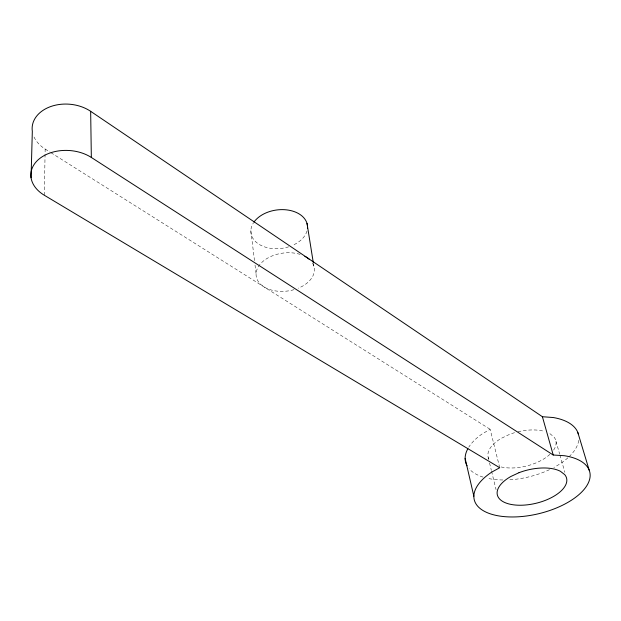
<?xml version="1.0" encoding="UTF-8"?>
<svg xmlns="http://www.w3.org/2000/svg" width="621" height="621" viewBox="0 0 621 621"><rect width="100%" height="100%" fill="white"/><g stroke="black" fill="none" stroke-linecap="round" stroke-linejoin="round"><path stroke-width="0.47" stroke-dasharray="3.1 2.33" d="M44.324 195.25L45.154 149.048A35.335 25.733 4.4 0 1 33.402 135.51M499.726 467.722L490.155 429.321L482.276 433.823A58.11 29.443 -13.7 0 0 468.777 447.159M45.154 149.048L50.076 152.145M50.899 152.665L490.155 429.321M555.958 441.205L559.63 454.036M559.894 454.952L564.877 472.364M488.207 457.491L488.657 459.323M489.55 463.002L491.351 470.361M491.576 471.285L496.063 489.674M313.403 263.327L313.861 266.176M250.845 230.616L254.563 261.255M255.029 265.082L256.077 273.698M312.456 263.056A29.319 19.096 -7.8 0 1 298.313 288.191M293.974 289.689A29.319 19.096 -7.8 0 1 256.357 271.602A29.319 19.096 -7.8 0 1 301.41 254.82M307.007 230.981A28.496 19.36 -7.6 0 1 292.025 245.598M288.672 246.824A28.496 19.36 -7.6 0 1 258.305 243.828A28.496 19.36 -7.6 0 1 253.36 222.993M578.733 440.374A58.11 29.443 -13.7 0 1 569.178 456.629M567.897 457.824A58.11 29.443 -13.7 0 1 553.885 467.458M549.476 469.67A58.11 29.443 -13.7 0 1 507.605 479.909M502.863 479.979A58.11 29.443 -13.7 0 1 486.717 478.131M483.053 477.114A58.11 29.443 -13.7 0 1 469.08 468.708M553.614 450.085A34.846 17.652 -13.7 0 0 553.948 436.951L549.717 433.505A34.846 17.652 -13.7 0 0 548.133 432.713M549.895 454.355A34.846 17.652 -13.7 0 1 501.201 466.969M488.882 459.206A34.846 17.652 -13.7 0 1 501.248 438.356L509.127 434.568A34.846 17.652 -13.7 0 1 515.236 432.495M517.93 431.789A34.846 17.652 -13.7 0 1 543.515 431.129"/><path stroke-width="0.93" d="M31.05 177.73L32.323 131.318A35.335 25.733 4.4 0 1 51.147 106.401A35.335 25.733 4.4 0 1 90.658 111.322L542.405 416.722L553.249 417.529A58.11 29.443 -13.7 0 1 578.469 434.506M553.218 455.014L564.272 455.705A59.399 28.62 -13.5 0 1 577.941 495.473A59.399 28.62 -13.5 0 1 493.159 514.693A59.399 28.62 -13.5 0 1 491.63 472.177L499.726 467.722L44.324 195.25A36.492 25.585 3.2 0 1 39.433 158.72A36.492 25.585 3.2 0 1 91.341 157.455L553.218 455.014L542.405 416.722M577.895 432.658L589.213 470.268M465.129 458.383L473.862 496.257M307.015 223.405L313.256 262.373M90.658 111.322L91.341 157.455M253.904 222.178A28.496 19.36 -7.6 0 1 286.7 209.882A28.496 19.36 -7.6 0 1 307.488 228.435M304.888 256.341A29.319 19.096 -7.8 0 1 309.537 259.547M467.046 465.789A58.11 29.443 -13.7 0 1 467.869 448.688M519.024 472.682L510.943 476.447A35.622 17.155 -13.5 0 0 502.218 501.147A35.622 17.155 -13.5 0 0 547.124 499.641A35.622 17.155 -13.5 0 0 564.73 474.646L560.452 471.323A35.622 17.155 -13.5 0 0 519.024 472.682"/></g></svg>
